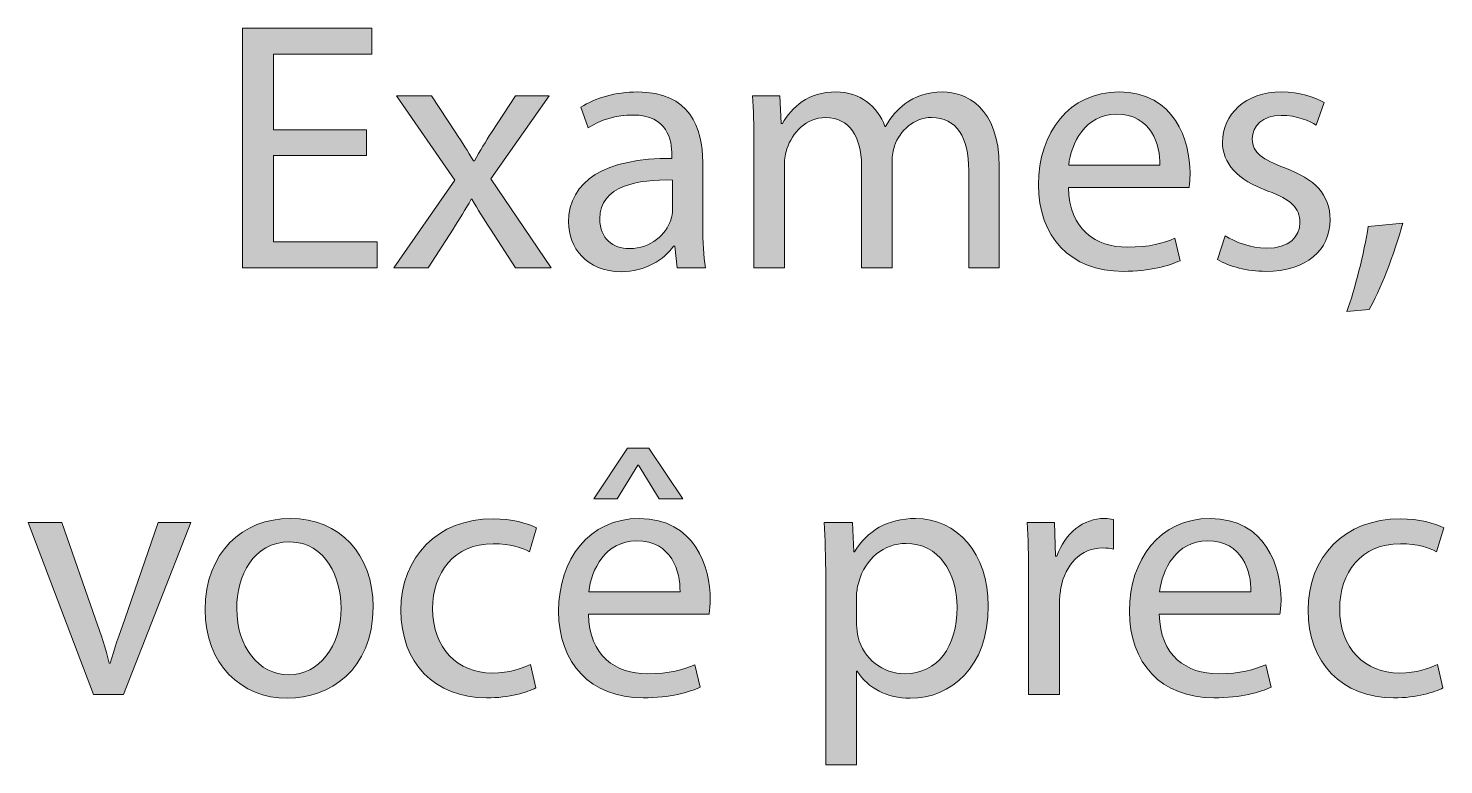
# Model space of a CAD drawing. Header units: inches. Extents: x -507 to 1392, y -754 to 68.
# Drawn here: x 1010.74 to 1050.59, y -217.93 to -197.21 of the extents above; entities that cross this region are included whole.
import ezdxf

# ---------------------------------------------------------------- set-up
doc = ezdxf.new("R2010")
doc.units = ezdxf.units.IN
doc.header["$MEASUREMENT"] = 0
doc.layers.add('back', color=7, linetype='Continuous')

# ---------------------------------------------------------------- blocks, each defined once
blk = doc.blocks.new('block 162')
at = {"layer": 'back', "true_color": 0x231f20}
h = blk.add_hatch(color=250, dxfattribs=at)
h.dxf.hatch_style = 2
h.paths.add_polyline_path([(1020.258, -200.789), (1017.639, -200.789), (1017.639, -203.217), (1020.558, -203.217), (1020.558, -203.947), (1016.77, -203.947), (1016.77, -197.21), (1020.407, -197.21), (1020.407, -197.94), (1017.639, -197.94), (1017.639, -200.069), (1020.258, -200.069)])
h = blk.add_hatch(color=250, dxfattribs=at)
h.dxf.hatch_style = 2
edge = h.paths.add_edge_path()
edge.add_spline(control_points=[(1022.09, -199.109), (1022.09, -199.109), (1022.779, -200.149), (1022.779, -200.149), (1022.959, -200.419), (1023.109, -200.668), (1023.269, -200.938), (1023.269, -200.938), (1023.299, -200.938), (1023.299, -200.938), (1023.459, -200.648), (1023.619, -200.399), (1023.778, -200.139), (1023.778, -200.139), (1024.458, -199.109), (1024.458, -199.109), (1024.458, -199.109), (1025.408, -199.109), (1025.408, -199.109), (1025.408, -199.109), (1023.759, -201.448), (1023.759, -201.448), (1023.759, -201.448), (1025.458, -203.947), (1025.458, -203.947), (1025.458, -203.947), (1024.458, -203.947), (1024.458, -203.947), (1024.458, -203.947), (1023.749, -202.857), (1023.749, -202.857), (1023.559, -202.578), (1023.398, -202.308), (1023.229, -202.018), (1023.229, -202.018), (1023.209, -202.018), (1023.209, -202.018), (1023.049, -202.308), (1022.879, -202.567), (1022.699, -202.857), (1022.699, -202.857), (1022, -203.947), (1022, -203.947), (1022, -203.947), (1021.03, -203.947), (1021.03, -203.947), (1021.03, -203.947), (1022.749, -201.478), (1022.749, -201.478), (1022.749, -201.478), (1021.11, -199.109), (1021.11, -199.109), (1021.11, -199.109), (1022.09, -199.109), (1022.09, -199.109)], knot_values=[0, 0, 0, 0, 1, 1, 1, 2, 2, 2, 3, 3, 3, 4, 4, 4, 5, 5, 5, 6, 6, 6, 7, 7, 7, 8, 8, 8, 9, 9, 9, 10, 10, 10, 11, 11, 11, 12, 12, 12, 13, 13, 13, 14, 14, 14, 15, 15, 15, 16, 16, 16, 17, 17, 17, 18, 18, 18, 18], degree=3, periodic=1)
h = blk.add_hatch(color=250, dxfattribs=at)
h.dxf.hatch_style = 2
edge = h.paths.add_edge_path()
edge.add_spline(control_points=[(1029.008, -203.947), (1029.008, -203.947), (1028.938, -203.337), (1028.938, -203.337), (1028.938, -203.337), (1028.908, -203.337), (1028.908, -203.337), (1028.638, -203.717), (1028.118, -204.057), (1027.429, -204.057), (1026.449, -204.057), (1025.949, -203.367), (1025.949, -202.667), (1025.949, -201.498), (1026.989, -200.858), (1028.857, -200.869), (1028.857, -200.869), (1028.857, -200.769), (1028.857, -200.769), (1028.857, -200.369), (1028.748, -199.649), (1027.759, -199.649), (1027.309, -199.649), (1026.839, -199.789), (1026.499, -200.009), (1026.499, -200.009), (1026.299, -199.429), (1026.299, -199.429), (1026.699, -199.169), (1027.278, -199), (1027.889, -199), (1029.367, -199), (1029.728, -200.009), (1029.728, -200.979), (1029.728, -200.979), (1029.728, -202.788), (1029.728, -202.788), (1029.728, -203.207), (1029.747, -203.617), (1029.808, -203.947), (1029.808, -203.947), (1029.008, -203.947), (1029.008, -203.947)], knot_values=[0, 0, 0, 0, 1, 1, 1, 2, 2, 2, 3, 3, 3, 4, 4, 4, 5, 5, 5, 6, 6, 6, 7, 7, 7, 8, 8, 8, 9, 9, 9, 10, 10, 10, 11, 11, 11, 12, 12, 12, 13, 13, 13, 14, 14, 14, 14], degree=3, periodic=1)
edge = h.paths.add_edge_path()
edge.add_spline(control_points=[(1028.878, -201.478), (1027.918, -201.458), (1026.829, -201.628), (1026.829, -202.567), (1026.829, -203.137), (1027.209, -203.407), (1027.658, -203.407), (1028.288, -203.407), (1028.688, -203.007), (1028.828, -202.598), (1028.857, -202.507), (1028.878, -202.408), (1028.878, -202.318), (1028.878, -202.318), (1028.878, -201.478), (1028.878, -201.478)], knot_values=[0, 0, 0, 0, 1, 1, 1, 2, 2, 2, 3, 3, 3, 4, 4, 4, 5, 5, 5, 5], degree=3, periodic=1)
h = blk.add_hatch(color=250, dxfattribs=at)
h.dxf.hatch_style = 2
edge = h.paths.add_edge_path()
edge.add_spline(control_points=[(1031.169, -200.419), (1031.169, -199.919), (1031.159, -199.509), (1031.129, -199.109), (1031.129, -199.109), (1031.898, -199.109), (1031.898, -199.109), (1031.898, -199.109), (1031.938, -199.889), (1031.938, -199.889), (1031.938, -199.889), (1031.969, -199.889), (1031.969, -199.889), (1032.238, -199.429), (1032.688, -199), (1033.487, -199), (1034.147, -199), (1034.647, -199.399), (1034.857, -199.969), (1034.857, -199.969), (1034.877, -199.969), (1034.877, -199.969), (1035.027, -199.699), (1035.217, -199.489), (1035.417, -199.339), (1035.707, -199.12), (1036.026, -199), (1036.486, -199), (1037.126, -199), (1038.075, -199.419), (1038.075, -201.098), (1038.075, -201.098), (1038.075, -203.947), (1038.075, -203.947), (1038.075, -203.947), (1037.216, -203.947), (1037.216, -203.947), (1037.216, -203.947), (1037.216, -201.208), (1037.216, -201.208), (1037.216, -200.279), (1036.876, -199.719), (1036.166, -199.719), (1035.667, -199.719), (1035.276, -200.089), (1035.127, -200.519), (1035.087, -200.639), (1035.057, -200.798), (1035.057, -200.958), (1035.057, -200.958), (1035.057, -203.947), (1035.057, -203.947), (1035.057, -203.947), (1034.197, -203.947), (1034.197, -203.947), (1034.197, -203.947), (1034.197, -201.048), (1034.197, -201.048), (1034.197, -200.279), (1033.857, -199.719), (1033.188, -199.719), (1032.639, -199.719), (1032.238, -200.159), (1032.099, -200.599), (1032.049, -200.729), (1032.028, -200.878), (1032.028, -201.028), (1032.028, -201.028), (1032.028, -203.947), (1032.028, -203.947), (1032.028, -203.947), (1031.169, -203.947), (1031.169, -203.947), (1031.169, -203.947), (1031.169, -200.419), (1031.169, -200.419)], knot_values=[0, 0, 0, 0, 1, 1, 1, 2, 2, 2, 3, 3, 3, 4, 4, 4, 5, 5, 5, 6, 6, 6, 7, 7, 7, 8, 8, 8, 9, 9, 9, 10, 10, 10, 11, 11, 11, 12, 12, 12, 13, 13, 13, 14, 14, 14, 15, 15, 15, 16, 16, 16, 17, 17, 17, 18, 18, 18, 19, 19, 19, 20, 20, 20, 21, 21, 21, 22, 22, 22, 23, 23, 23, 24, 24, 24, 25, 25, 25, 25], degree=3, periodic=1)
h = blk.add_hatch(color=250, dxfattribs=at)
h.dxf.hatch_style = 2
edge = h.paths.add_edge_path()
edge.add_spline(control_points=[(1040.02, -201.688), (1040.039, -202.877), (1040.799, -203.367), (1041.678, -203.367), (1042.308, -203.367), (1042.688, -203.257), (1043.018, -203.117), (1043.018, -203.117), (1043.167, -203.747), (1043.167, -203.747), (1042.857, -203.887), (1042.328, -204.047), (1041.559, -204.047), (1040.069, -204.047), (1039.18, -203.067), (1039.18, -201.608), (1039.18, -200.149), (1040.039, -199), (1041.448, -199), (1043.027, -199), (1043.447, -200.389), (1043.447, -201.278), (1043.447, -201.458), (1043.428, -201.598), (1043.417, -201.688), (1043.417, -201.688), (1040.02, -201.688), (1040.02, -201.688)], knot_values=[0, 0, 0, 0, 1, 1, 1, 2, 2, 2, 3, 3, 3, 4, 4, 4, 5, 5, 5, 6, 6, 6, 7, 7, 7, 8, 8, 8, 9, 9, 9, 9], degree=3, periodic=1)
edge = h.paths.add_edge_path()
edge.add_spline(control_points=[(1042.598, -201.059), (1042.607, -200.499), (1042.368, -199.629), (1041.378, -199.629), (1040.489, -199.629), (1040.099, -200.449), (1040.029, -201.059), (1040.029, -201.059), (1042.598, -201.059), (1042.598, -201.059)], knot_values=[0, 0, 0, 0, 1, 1, 1, 2, 2, 2, 3, 3, 3, 3], degree=3, periodic=1)
h = blk.add_hatch(color=250, dxfattribs=at)
h.dxf.hatch_style = 2
edge = h.paths.add_edge_path()
edge.add_spline(control_points=[(1044.439, -203.047), (1044.699, -203.217), (1045.159, -203.397), (1045.599, -203.397), (1046.238, -203.397), (1046.539, -203.077), (1046.539, -202.677), (1046.539, -202.258), (1046.289, -202.028), (1045.639, -201.788), (1044.77, -201.478), (1044.359, -200.999), (1044.359, -200.419), (1044.359, -199.639), (1044.989, -199), (1046.029, -199), (1046.519, -199), (1046.948, -199.14), (1047.218, -199.299), (1047.218, -199.299), (1046.998, -199.939), (1046.998, -199.939), (1046.809, -199.819), (1046.459, -199.659), (1046.009, -199.659), (1045.489, -199.659), (1045.199, -199.959), (1045.199, -200.319), (1045.199, -200.719), (1045.489, -200.898), (1046.119, -201.138), (1046.958, -201.458), (1047.388, -201.878), (1047.388, -202.598), (1047.388, -203.447), (1046.729, -204.047), (1045.579, -204.047), (1045.05, -204.047), (1044.56, -203.917), (1044.22, -203.717), (1044.22, -203.717), (1044.439, -203.047), (1044.439, -203.047)], knot_values=[0, 0, 0, 0, 1, 1, 1, 2, 2, 2, 3, 3, 3, 4, 4, 4, 5, 5, 5, 6, 6, 6, 7, 7, 7, 8, 8, 8, 9, 9, 9, 10, 10, 10, 11, 11, 11, 12, 12, 12, 13, 13, 13, 14, 14, 14, 14], degree=3, periodic=1)
h = blk.add_hatch(color=250, dxfattribs=at)
h.dxf.hatch_style = 2
edge = h.paths.add_edge_path()
edge.add_spline(control_points=[(1047.86, -205.176), (1048.08, -204.586), (1048.35, -203.517), (1048.46, -202.788), (1048.46, -202.788), (1049.439, -202.688), (1049.439, -202.688), (1049.209, -203.537), (1048.77, -204.646), (1048.49, -205.116), (1048.49, -205.116), (1047.86, -205.176), (1047.86, -205.176)], knot_values=[0, 0, 0, 0, 1, 1, 1, 2, 2, 2, 3, 3, 3, 4, 4, 4, 4], degree=3, periodic=1)
h = blk.add_hatch(color=250, dxfattribs=at)
h.dxf.hatch_style = 2
edge = h.paths.add_edge_path()
edge.add_spline(control_points=[(1026.51, -213.688), (1026.529, -214.877), (1027.289, -215.367), (1028.168, -215.367), (1028.798, -215.367), (1029.178, -215.257), (1029.508, -215.117), (1029.508, -215.117), (1029.657, -215.747), (1029.657, -215.747), (1029.348, -215.887), (1028.818, -216.047), (1028.049, -216.047), (1026.56, -216.047), (1025.67, -215.067), (1025.67, -213.608), (1025.67, -212.149), (1026.529, -211), (1027.938, -211), (1029.518, -211), (1029.938, -212.389), (1029.938, -213.278), (1029.938, -213.458), (1029.918, -213.598), (1029.907, -213.688), (1029.907, -213.688), (1026.51, -213.688), (1026.51, -213.688)], knot_values=[0, 0, 0, 0, 1, 1, 1, 2, 2, 2, 3, 3, 3, 4, 4, 4, 5, 5, 5, 6, 6, 6, 7, 7, 7, 8, 8, 8, 9, 9, 9, 9], degree=3, periodic=1)
edge = h.paths.add_edge_path()
edge.add_spline(control_points=[(1029.088, -213.059), (1029.098, -212.499), (1028.858, -211.629), (1027.868, -211.629), (1026.979, -211.629), (1026.589, -212.449), (1026.52, -213.059), (1026.52, -213.059), (1029.088, -213.059), (1029.088, -213.059)], knot_values=[0, 0, 0, 0, 1, 1, 1, 2, 2, 2, 3, 3, 3, 3], degree=3, periodic=1)
h.paths.add_polyline_path([(1028.208, -209.021), (1029.168, -210.45), (1028.498, -210.45), (1027.919, -209.5), (1027.898, -209.5), (1027.319, -210.45), (1026.659, -210.45), (1027.608, -209.021)])
h = blk.add_hatch(color=250, dxfattribs=at)
h.dxf.hatch_style = 2
edge = h.paths.add_edge_path()
edge.add_spline(control_points=[(1011.68, -211.109), (1011.68, -211.109), (1012.629, -213.828), (1012.629, -213.828), (1012.789, -214.268), (1012.919, -214.667), (1013.019, -215.067), (1013.019, -215.067), (1013.049, -215.067), (1013.049, -215.067), (1013.159, -214.667), (1013.299, -214.268), (1013.459, -213.828), (1013.459, -213.828), (1014.398, -211.109), (1014.398, -211.109), (1014.398, -211.109), (1015.317, -211.109), (1015.317, -211.109), (1015.317, -211.109), (1013.419, -215.947), (1013.419, -215.947), (1013.419, -215.947), (1012.579, -215.947), (1012.579, -215.947), (1012.579, -215.947), (1010.74, -211.109), (1010.74, -211.109), (1010.74, -211.109), (1011.68, -211.109), (1011.68, -211.109)], knot_values=[0, 0, 0, 0, 1, 1, 1, 2, 2, 2, 3, 3, 3, 4, 4, 4, 5, 5, 5, 6, 6, 6, 7, 7, 7, 8, 8, 8, 9, 9, 9, 10, 10, 10, 10], degree=3, periodic=1)
h = blk.add_hatch(color=250, dxfattribs=at)
h.dxf.hatch_style = 2
edge = h.paths.add_edge_path()
edge.add_spline(control_points=[(1020.447, -213.488), (1020.447, -215.277), (1019.208, -216.057), (1018.038, -216.057), (1016.729, -216.057), (1015.72, -215.097), (1015.72, -213.568), (1015.72, -211.949), (1016.779, -211), (1018.118, -211), (1019.508, -211), (1020.447, -212.009), (1020.447, -213.488)], knot_values=[0, 0, 0, 0, 1, 1, 1, 2, 2, 2, 3, 3, 3, 4, 4, 4, 4], degree=3, periodic=1)
edge = h.paths.add_edge_path()
edge.add_spline(control_points=[(1016.609, -213.538), (1016.609, -214.598), (1017.219, -215.397), (1018.078, -215.397), (1018.918, -215.397), (1019.548, -214.607), (1019.548, -213.518), (1019.548, -212.699), (1019.138, -211.659), (1018.099, -211.659), (1017.059, -211.659), (1016.609, -212.619), (1016.609, -213.538)], knot_values=[0, 0, 0, 0, 1, 1, 1, 2, 2, 2, 3, 3, 3, 4, 4, 4, 4], degree=3, periodic=1)
h = blk.add_hatch(color=250, dxfattribs=at)
h.dxf.hatch_style = 2
edge = h.paths.add_edge_path()
edge.add_spline(control_points=[(1025.028, -215.767), (1024.799, -215.887), (1024.289, -216.047), (1023.639, -216.047), (1022.18, -216.047), (1021.23, -215.057), (1021.23, -213.578), (1021.23, -212.089), (1022.25, -211.009), (1023.829, -211.009), (1024.349, -211.009), (1024.809, -211.14), (1025.048, -211.259), (1025.048, -211.259), (1024.849, -211.939), (1024.849, -211.939), (1024.639, -211.819), (1024.309, -211.709), (1023.829, -211.709), (1022.72, -211.709), (1022.12, -212.529), (1022.12, -213.538), (1022.12, -214.658), (1022.84, -215.347), (1023.799, -215.347), (1024.299, -215.347), (1024.629, -215.217), (1024.878, -215.107), (1024.878, -215.107), (1025.028, -215.767), (1025.028, -215.767)], knot_values=[0, 0, 0, 0, 1, 1, 1, 2, 2, 2, 3, 3, 3, 4, 4, 4, 5, 5, 5, 6, 6, 6, 7, 7, 7, 8, 8, 8, 9, 9, 9, 10, 10, 10, 10], degree=3, periodic=1)
h = blk.add_hatch(color=250, dxfattribs=at)
h.dxf.hatch_style = 2
edge = h.paths.add_edge_path()
edge.add_spline(control_points=[(1033.189, -212.688), (1033.189, -212.069), (1033.17, -211.569), (1033.149, -211.109), (1033.149, -211.109), (1033.939, -211.109), (1033.939, -211.109), (1033.939, -211.109), (1033.979, -211.939), (1033.979, -211.939), (1033.979, -211.939), (1033.999, -211.939), (1033.999, -211.939), (1034.359, -211.349), (1034.929, -211), (1035.718, -211), (1036.888, -211), (1037.767, -211.989), (1037.767, -213.458), (1037.767, -215.197), (1036.708, -216.057), (1035.568, -216.057), (1034.929, -216.057), (1034.369, -215.777), (1034.079, -215.297), (1034.079, -215.297), (1034.059, -215.297), (1034.059, -215.297), (1034.059, -215.297), (1034.059, -217.926), (1034.059, -217.926), (1034.059, -217.926), (1033.189, -217.926), (1033.189, -217.926), (1033.189, -217.926), (1033.189, -212.688), (1033.189, -212.688)], knot_values=[0, 0, 0, 0, 1, 1, 1, 2, 2, 2, 3, 3, 3, 4, 4, 4, 5, 5, 5, 6, 6, 6, 7, 7, 7, 8, 8, 8, 9, 9, 9, 10, 10, 10, 11, 11, 11, 12, 12, 12, 12], degree=3, periodic=1)
edge = h.paths.add_edge_path()
edge.add_spline(control_points=[(1034.059, -213.978), (1034.059, -214.108), (1034.079, -214.228), (1034.099, -214.338), (1034.259, -214.947), (1034.789, -215.367), (1035.418, -215.367), (1036.348, -215.367), (1036.888, -214.607), (1036.888, -213.498), (1036.888, -212.529), (1036.378, -211.699), (1035.448, -211.699), (1034.849, -211.699), (1034.289, -212.129), (1034.119, -212.789), (1034.089, -212.898), (1034.059, -213.028), (1034.059, -213.148), (1034.059, -213.148), (1034.059, -213.978), (1034.059, -213.978)], knot_values=[0, 0, 0, 0, 1, 1, 1, 2, 2, 2, 3, 3, 3, 4, 4, 4, 5, 5, 5, 6, 6, 6, 7, 7, 7, 7], degree=3, periodic=1)
h = blk.add_hatch(color=250, dxfattribs=at)
h.dxf.hatch_style = 2
edge = h.paths.add_edge_path()
edge.add_spline(control_points=[(1038.899, -212.619), (1038.899, -212.049), (1038.89, -211.559), (1038.859, -211.109), (1038.859, -211.109), (1039.629, -211.109), (1039.629, -211.109), (1039.629, -211.109), (1039.659, -212.059), (1039.659, -212.059), (1039.659, -212.059), (1039.699, -212.059), (1039.699, -212.059), (1039.919, -211.409), (1040.448, -211), (1041.038, -211), (1041.139, -211), (1041.208, -211.009), (1041.288, -211.029), (1041.288, -211.029), (1041.288, -211.859), (1041.288, -211.859), (1041.198, -211.839), (1041.108, -211.829), (1040.988, -211.829), (1040.369, -211.829), (1039.929, -212.299), (1039.809, -212.958), (1039.789, -213.078), (1039.77, -213.218), (1039.77, -213.368), (1039.77, -213.368), (1039.77, -215.947), (1039.77, -215.947), (1039.77, -215.947), (1038.899, -215.947), (1038.899, -215.947), (1038.899, -215.947), (1038.899, -212.619), (1038.899, -212.619)], knot_values=[0, 0, 0, 0, 1, 1, 1, 2, 2, 2, 3, 3, 3, 4, 4, 4, 5, 5, 5, 6, 6, 6, 7, 7, 7, 8, 8, 8, 9, 9, 9, 10, 10, 10, 11, 11, 11, 12, 12, 12, 13, 13, 13, 13], degree=3, periodic=1)
h = blk.add_hatch(color=250, dxfattribs=at)
h.dxf.hatch_style = 2
edge = h.paths.add_edge_path()
edge.add_spline(control_points=[(1042.58, -213.688), (1042.6, -214.877), (1043.359, -215.367), (1044.238, -215.367), (1044.868, -215.367), (1045.248, -215.257), (1045.578, -215.117), (1045.578, -215.117), (1045.728, -215.747), (1045.728, -215.747), (1045.418, -215.887), (1044.889, -216.047), (1044.119, -216.047), (1042.63, -216.047), (1041.74, -215.067), (1041.74, -213.608), (1041.74, -212.149), (1042.6, -211), (1044.009, -211), (1045.588, -211), (1046.008, -212.389), (1046.008, -213.278), (1046.008, -213.458), (1045.988, -213.598), (1045.978, -213.688), (1045.978, -213.688), (1042.58, -213.688), (1042.58, -213.688)], knot_values=[0, 0, 0, 0, 1, 1, 1, 2, 2, 2, 3, 3, 3, 4, 4, 4, 5, 5, 5, 6, 6, 6, 7, 7, 7, 8, 8, 8, 9, 9, 9, 9], degree=3, periodic=1)
edge = h.paths.add_edge_path()
edge.add_spline(control_points=[(1045.158, -213.059), (1045.168, -212.499), (1044.929, -211.629), (1043.938, -211.629), (1043.05, -211.629), (1042.659, -212.449), (1042.59, -213.059), (1042.59, -213.059), (1045.158, -213.059), (1045.158, -213.059)], knot_values=[0, 0, 0, 0, 1, 1, 1, 2, 2, 2, 3, 3, 3, 3], degree=3, periodic=1)
h = blk.add_hatch(color=250, dxfattribs=at)
h.dxf.hatch_style = 2
edge = h.paths.add_edge_path()
edge.add_spline(control_points=[(1050.567, -215.767), (1050.338, -215.887), (1049.828, -216.047), (1049.178, -216.047), (1047.719, -216.047), (1046.77, -215.057), (1046.77, -213.578), (1046.77, -212.089), (1047.789, -211.009), (1049.368, -211.009), (1049.888, -211.009), (1050.348, -211.14), (1050.587, -211.259), (1050.587, -211.259), (1050.388, -211.939), (1050.388, -211.939), (1050.178, -211.819), (1049.848, -211.709), (1049.368, -211.709), (1048.259, -211.709), (1047.659, -212.529), (1047.659, -213.538), (1047.659, -214.658), (1048.379, -215.347), (1049.338, -215.347), (1049.838, -215.347), (1050.168, -215.217), (1050.417, -215.107), (1050.417, -215.107), (1050.567, -215.767), (1050.567, -215.767)], knot_values=[0, 0, 0, 0, 1, 1, 1, 2, 2, 2, 3, 3, 3, 4, 4, 4, 5, 5, 5, 6, 6, 6, 7, 7, 7, 8, 8, 8, 9, 9, 9, 10, 10, 10, 10], degree=3, periodic=1)
at = {"layer": 'back', "lineweight": 0}
for points in [[(1020.258, -200.789), (1017.639, -200.789), (1017.639, -203.217), (1020.558, -203.217), (1020.558, -203.947), (1016.77, -203.947), (1016.77, -197.21), (1020.407, -197.21), (1020.407, -197.94), (1017.639, -197.94), (1017.639, -200.069), (1020.258, -200.069), (1020.258, -200.789)], [(1028.208, -209.021), (1029.168, -210.45), (1028.498, -210.45), (1027.919, -209.5), (1027.898, -209.5), (1027.319, -210.45), (1026.659, -210.45), (1027.608, -209.021), (1028.208, -209.021)]]:
    blk.add_lwpolyline(points, dxfattribs=at)
for points, knots in [([(1022.09, -199.109), (1022.09, -199.109), (1022.779, -200.149), (1022.779, -200.149), (1022.959, -200.419), (1023.109, -200.668), (1023.269, -200.938), (1023.269, -200.938), (1023.299, -200.938), (1023.299, -200.938), (1023.459, -200.648), (1023.619, -200.399), (1023.778, -200.139), (1023.778, -200.139), (1024.458, -199.109), (1024.458, -199.109), (1024.458, -199.109), (1025.408, -199.109), (1025.408, -199.109), (1025.408, -199.109), (1023.759, -201.448), (1023.759, -201.448), (1023.759, -201.448), (1025.458, -203.947), (1025.458, -203.947), (1025.458, -203.947), (1024.458, -203.947), (1024.458, -203.947), (1024.458, -203.947), (1023.749, -202.857), (1023.749, -202.857), (1023.559, -202.578), (1023.398, -202.308), (1023.229, -202.018), (1023.229, -202.018), (1023.209, -202.018), (1023.209, -202.018), (1023.049, -202.308), (1022.879, -202.567), (1022.699, -202.857), (1022.699, -202.857), (1022, -203.947), (1022, -203.947), (1022, -203.947), (1021.03, -203.947), (1021.03, -203.947), (1021.03, -203.947), (1022.749, -201.478), (1022.749, -201.478), (1022.749, -201.478), (1021.11, -199.109), (1021.11, -199.109), (1021.11, -199.109), (1022.09, -199.109), (1022.09, -199.109)], [0, 0, 0, 0, 1, 1, 1, 2, 2, 2, 3, 3, 3, 4, 4, 4, 5, 5, 5, 6, 6, 6, 7, 7, 7, 8, 8, 8, 9, 9, 9, 10, 10, 10, 11, 11, 11, 12, 12, 12, 13, 13, 13, 14, 14, 14, 15, 15, 15, 16, 16, 16, 17, 17, 17, 18, 18, 18, 18]), ([(1029.008, -203.947), (1029.008, -203.947), (1028.938, -203.337), (1028.938, -203.337), (1028.938, -203.337), (1028.908, -203.337), (1028.908, -203.337), (1028.638, -203.717), (1028.118, -204.057), (1027.429, -204.057), (1026.449, -204.057), (1025.949, -203.367), (1025.949, -202.667), (1025.949, -201.498), (1026.989, -200.858), (1028.857, -200.869), (1028.857, -200.869), (1028.857, -200.769), (1028.857, -200.769), (1028.857, -200.369), (1028.748, -199.649), (1027.759, -199.649), (1027.309, -199.649), (1026.839, -199.789), (1026.499, -200.009), (1026.499, -200.009), (1026.299, -199.429), (1026.299, -199.429), (1026.699, -199.169), (1027.278, -199), (1027.889, -199), (1029.367, -199), (1029.728, -200.009), (1029.728, -200.979), (1029.728, -200.979), (1029.728, -202.788), (1029.728, -202.788), (1029.728, -203.207), (1029.747, -203.617), (1029.808, -203.947), (1029.808, -203.947), (1029.008, -203.947), (1029.008, -203.947)], [0, 0, 0, 0, 1, 1, 1, 2, 2, 2, 3, 3, 3, 4, 4, 4, 5, 5, 5, 6, 6, 6, 7, 7, 7, 8, 8, 8, 9, 9, 9, 10, 10, 10, 11, 11, 11, 12, 12, 12, 13, 13, 13, 14, 14, 14, 14]), ([(1031.169, -200.419), (1031.169, -199.919), (1031.159, -199.509), (1031.129, -199.109), (1031.129, -199.109), (1031.898, -199.109), (1031.898, -199.109), (1031.898, -199.109), (1031.938, -199.889), (1031.938, -199.889), (1031.938, -199.889), (1031.969, -199.889), (1031.969, -199.889), (1032.238, -199.429), (1032.688, -199), (1033.487, -199), (1034.147, -199), (1034.647, -199.399), (1034.857, -199.969), (1034.857, -199.969), (1034.877, -199.969), (1034.877, -199.969), (1035.027, -199.699), (1035.217, -199.489), (1035.417, -199.339), (1035.707, -199.12), (1036.026, -199), (1036.486, -199), (1037.126, -199), (1038.075, -199.419), (1038.075, -201.098), (1038.075, -201.098), (1038.075, -203.947), (1038.075, -203.947), (1038.075, -203.947), (1037.216, -203.947), (1037.216, -203.947), (1037.216, -203.947), (1037.216, -201.208), (1037.216, -201.208), (1037.216, -200.279), (1036.876, -199.719), (1036.166, -199.719), (1035.667, -199.719), (1035.276, -200.089), (1035.127, -200.519), (1035.087, -200.639), (1035.057, -200.798), (1035.057, -200.958), (1035.057, -200.958), (1035.057, -203.947), (1035.057, -203.947), (1035.057, -203.947), (1034.197, -203.947), (1034.197, -203.947), (1034.197, -203.947), (1034.197, -201.048), (1034.197, -201.048), (1034.197, -200.279), (1033.857, -199.719), (1033.188, -199.719), (1032.639, -199.719), (1032.238, -200.159), (1032.099, -200.599), (1032.049, -200.729), (1032.028, -200.878), (1032.028, -201.028), (1032.028, -201.028), (1032.028, -203.947), (1032.028, -203.947), (1032.028, -203.947), (1031.169, -203.947), (1031.169, -203.947), (1031.169, -203.947), (1031.169, -200.419), (1031.169, -200.419)], [0, 0, 0, 0, 1, 1, 1, 2, 2, 2, 3, 3, 3, 4, 4, 4, 5, 5, 5, 6, 6, 6, 7, 7, 7, 8, 8, 8, 9, 9, 9, 10, 10, 10, 11, 11, 11, 12, 12, 12, 13, 13, 13, 14, 14, 14, 15, 15, 15, 16, 16, 16, 17, 17, 17, 18, 18, 18, 19, 19, 19, 20, 20, 20, 21, 21, 21, 22, 22, 22, 23, 23, 23, 24, 24, 24, 25, 25, 25, 25]), ([(1040.02, -201.688), (1040.039, -202.877), (1040.799, -203.367), (1041.678, -203.367), (1042.308, -203.367), (1042.688, -203.257), (1043.018, -203.117), (1043.018, -203.117), (1043.167, -203.747), (1043.167, -203.747), (1042.857, -203.887), (1042.328, -204.047), (1041.559, -204.047), (1040.069, -204.047), (1039.18, -203.067), (1039.18, -201.608), (1039.18, -200.149), (1040.039, -199), (1041.448, -199), (1043.027, -199), (1043.447, -200.389), (1043.447, -201.278), (1043.447, -201.458), (1043.428, -201.598), (1043.417, -201.688), (1043.417, -201.688), (1040.02, -201.688), (1040.02, -201.688)], [0, 0, 0, 0, 1, 1, 1, 2, 2, 2, 3, 3, 3, 4, 4, 4, 5, 5, 5, 6, 6, 6, 7, 7, 7, 8, 8, 8, 9, 9, 9, 9]), ([(1044.439, -203.047), (1044.699, -203.217), (1045.159, -203.397), (1045.599, -203.397), (1046.238, -203.397), (1046.539, -203.077), (1046.539, -202.677), (1046.539, -202.258), (1046.289, -202.028), (1045.639, -201.788), (1044.77, -201.478), (1044.359, -200.999), (1044.359, -200.419), (1044.359, -199.639), (1044.989, -199), (1046.029, -199), (1046.519, -199), (1046.948, -199.14), (1047.218, -199.299), (1047.218, -199.299), (1046.998, -199.939), (1046.998, -199.939), (1046.809, -199.819), (1046.459, -199.659), (1046.009, -199.659), (1045.489, -199.659), (1045.199, -199.959), (1045.199, -200.319), (1045.199, -200.719), (1045.489, -200.898), (1046.119, -201.138), (1046.958, -201.458), (1047.388, -201.878), (1047.388, -202.598), (1047.388, -203.447), (1046.729, -204.047), (1045.579, -204.047), (1045.05, -204.047), (1044.56, -203.917), (1044.22, -203.717), (1044.22, -203.717), (1044.439, -203.047), (1044.439, -203.047)], [0, 0, 0, 0, 1, 1, 1, 2, 2, 2, 3, 3, 3, 4, 4, 4, 5, 5, 5, 6, 6, 6, 7, 7, 7, 8, 8, 8, 9, 9, 9, 10, 10, 10, 11, 11, 11, 12, 12, 12, 13, 13, 13, 14, 14, 14, 14]), ([(1042.598, -201.059), (1042.607, -200.499), (1042.368, -199.629), (1041.378, -199.629), (1040.489, -199.629), (1040.099, -200.449), (1040.029, -201.059), (1040.029, -201.059), (1042.598, -201.059), (1042.598, -201.059)], [0, 0, 0, 0, 1, 1, 1, 2, 2, 2, 3, 3, 3, 3]), ([(1028.878, -201.478), (1027.918, -201.458), (1026.829, -201.628), (1026.829, -202.567), (1026.829, -203.137), (1027.209, -203.407), (1027.658, -203.407), (1028.288, -203.407), (1028.688, -203.007), (1028.828, -202.598), (1028.857, -202.507), (1028.878, -202.408), (1028.878, -202.318), (1028.878, -202.318), (1028.878, -201.478), (1028.878, -201.478)], [0, 0, 0, 0, 1, 1, 1, 2, 2, 2, 3, 3, 3, 4, 4, 4, 5, 5, 5, 5]), ([(1047.86, -205.176), (1048.08, -204.586), (1048.35, -203.517), (1048.46, -202.788), (1048.46, -202.788), (1049.439, -202.688), (1049.439, -202.688), (1049.209, -203.537), (1048.77, -204.646), (1048.49, -205.116), (1048.49, -205.116), (1047.86, -205.176), (1047.86, -205.176)], [0, 0, 0, 0, 1, 1, 1, 2, 2, 2, 3, 3, 3, 4, 4, 4, 4]), ([(1011.68, -211.109), (1011.68, -211.109), (1012.629, -213.828), (1012.629, -213.828), (1012.789, -214.268), (1012.919, -214.667), (1013.019, -215.067), (1013.019, -215.067), (1013.049, -215.067), (1013.049, -215.067), (1013.159, -214.667), (1013.299, -214.268), (1013.459, -213.828), (1013.459, -213.828), (1014.398, -211.109), (1014.398, -211.109), (1014.398, -211.109), (1015.317, -211.109), (1015.317, -211.109), (1015.317, -211.109), (1013.419, -215.947), (1013.419, -215.947), (1013.419, -215.947), (1012.579, -215.947), (1012.579, -215.947), (1012.579, -215.947), (1010.74, -211.109), (1010.74, -211.109), (1010.74, -211.109), (1011.68, -211.109), (1011.68, -211.109)], [0, 0, 0, 0, 1, 1, 1, 2, 2, 2, 3, 3, 3, 4, 4, 4, 5, 5, 5, 6, 6, 6, 7, 7, 7, 8, 8, 8, 9, 9, 9, 10, 10, 10, 10]), ([(1020.447, -213.488), (1020.447, -215.277), (1019.208, -216.057), (1018.038, -216.057), (1016.729, -216.057), (1015.72, -215.097), (1015.72, -213.568), (1015.72, -211.949), (1016.779, -211), (1018.118, -211), (1019.508, -211), (1020.447, -212.009), (1020.447, -213.488)], [0, 0, 0, 0, 1, 1, 1, 2, 2, 2, 3, 3, 3, 4, 4, 4, 4]), ([(1025.028, -215.767), (1024.799, -215.887), (1024.289, -216.047), (1023.639, -216.047), (1022.18, -216.047), (1021.23, -215.057), (1021.23, -213.578), (1021.23, -212.089), (1022.25, -211.009), (1023.829, -211.009), (1024.349, -211.009), (1024.809, -211.14), (1025.048, -211.259), (1025.048, -211.259), (1024.849, -211.939), (1024.849, -211.939), (1024.639, -211.819), (1024.309, -211.709), (1023.829, -211.709), (1022.72, -211.709), (1022.12, -212.529), (1022.12, -213.538), (1022.12, -214.658), (1022.84, -215.347), (1023.799, -215.347), (1024.299, -215.347), (1024.629, -215.217), (1024.878, -215.107), (1024.878, -215.107), (1025.028, -215.767), (1025.028, -215.767)], [0, 0, 0, 0, 1, 1, 1, 2, 2, 2, 3, 3, 3, 4, 4, 4, 5, 5, 5, 6, 6, 6, 7, 7, 7, 8, 8, 8, 9, 9, 9, 10, 10, 10, 10]), ([(1026.51, -213.688), (1026.529, -214.877), (1027.289, -215.367), (1028.168, -215.367), (1028.798, -215.367), (1029.178, -215.257), (1029.508, -215.117), (1029.508, -215.117), (1029.657, -215.747), (1029.657, -215.747), (1029.348, -215.887), (1028.818, -216.047), (1028.049, -216.047), (1026.56, -216.047), (1025.67, -215.067), (1025.67, -213.608), (1025.67, -212.149), (1026.529, -211), (1027.938, -211), (1029.518, -211), (1029.938, -212.389), (1029.938, -213.278), (1029.938, -213.458), (1029.918, -213.598), (1029.907, -213.688), (1029.907, -213.688), (1026.51, -213.688), (1026.51, -213.688)], [0, 0, 0, 0, 1, 1, 1, 2, 2, 2, 3, 3, 3, 4, 4, 4, 5, 5, 5, 6, 6, 6, 7, 7, 7, 8, 8, 8, 9, 9, 9, 9]), ([(1033.189, -212.688), (1033.189, -212.069), (1033.17, -211.569), (1033.149, -211.109), (1033.149, -211.109), (1033.939, -211.109), (1033.939, -211.109), (1033.939, -211.109), (1033.979, -211.939), (1033.979, -211.939), (1033.979, -211.939), (1033.999, -211.939), (1033.999, -211.939), (1034.359, -211.349), (1034.929, -211), (1035.718, -211), (1036.888, -211), (1037.767, -211.989), (1037.767, -213.458), (1037.767, -215.197), (1036.708, -216.057), (1035.568, -216.057), (1034.929, -216.057), (1034.369, -215.777), (1034.079, -215.297), (1034.079, -215.297), (1034.059, -215.297), (1034.059, -215.297), (1034.059, -215.297), (1034.059, -217.926), (1034.059, -217.926), (1034.059, -217.926), (1033.189, -217.926), (1033.189, -217.926), (1033.189, -217.926), (1033.189, -212.688), (1033.189, -212.688)], [0, 0, 0, 0, 1, 1, 1, 2, 2, 2, 3, 3, 3, 4, 4, 4, 5, 5, 5, 6, 6, 6, 7, 7, 7, 8, 8, 8, 9, 9, 9, 10, 10, 10, 11, 11, 11, 12, 12, 12, 12]), ([(1038.899, -212.619), (1038.899, -212.049), (1038.89, -211.559), (1038.859, -211.109), (1038.859, -211.109), (1039.629, -211.109), (1039.629, -211.109), (1039.629, -211.109), (1039.659, -212.059), (1039.659, -212.059), (1039.659, -212.059), (1039.699, -212.059), (1039.699, -212.059), (1039.919, -211.409), (1040.448, -211), (1041.038, -211), (1041.139, -211), (1041.208, -211.009), (1041.288, -211.029), (1041.288, -211.029), (1041.288, -211.859), (1041.288, -211.859), (1041.198, -211.839), (1041.108, -211.829), (1040.988, -211.829), (1040.369, -211.829), (1039.929, -212.299), (1039.809, -212.958), (1039.789, -213.078), (1039.77, -213.218), (1039.77, -213.368), (1039.77, -213.368), (1039.77, -215.947), (1039.77, -215.947), (1039.77, -215.947), (1038.899, -215.947), (1038.899, -215.947), (1038.899, -215.947), (1038.899, -212.619), (1038.899, -212.619)], [0, 0, 0, 0, 1, 1, 1, 2, 2, 2, 3, 3, 3, 4, 4, 4, 5, 5, 5, 6, 6, 6, 7, 7, 7, 8, 8, 8, 9, 9, 9, 10, 10, 10, 11, 11, 11, 12, 12, 12, 13, 13, 13, 13]), ([(1042.58, -213.688), (1042.6, -214.877), (1043.359, -215.367), (1044.238, -215.367), (1044.868, -215.367), (1045.248, -215.257), (1045.578, -215.117), (1045.578, -215.117), (1045.728, -215.747), (1045.728, -215.747), (1045.418, -215.887), (1044.889, -216.047), (1044.119, -216.047), (1042.63, -216.047), (1041.74, -215.067), (1041.74, -213.608), (1041.74, -212.149), (1042.6, -211), (1044.009, -211), (1045.588, -211), (1046.008, -212.389), (1046.008, -213.278), (1046.008, -213.458), (1045.988, -213.598), (1045.978, -213.688), (1045.978, -213.688), (1042.58, -213.688), (1042.58, -213.688)], [0, 0, 0, 0, 1, 1, 1, 2, 2, 2, 3, 3, 3, 4, 4, 4, 5, 5, 5, 6, 6, 6, 7, 7, 7, 8, 8, 8, 9, 9, 9, 9]), ([(1050.567, -215.767), (1050.338, -215.887), (1049.828, -216.047), (1049.178, -216.047), (1047.719, -216.047), (1046.77, -215.057), (1046.77, -213.578), (1046.77, -212.089), (1047.789, -211.009), (1049.368, -211.009), (1049.888, -211.009), (1050.348, -211.14), (1050.587, -211.259), (1050.587, -211.259), (1050.388, -211.939), (1050.388, -211.939), (1050.178, -211.819), (1049.848, -211.709), (1049.368, -211.709), (1048.259, -211.709), (1047.659, -212.529), (1047.659, -213.538), (1047.659, -214.658), (1048.379, -215.347), (1049.338, -215.347), (1049.838, -215.347), (1050.168, -215.217), (1050.417, -215.107), (1050.417, -215.107), (1050.567, -215.767), (1050.567, -215.767)], [0, 0, 0, 0, 1, 1, 1, 2, 2, 2, 3, 3, 3, 4, 4, 4, 5, 5, 5, 6, 6, 6, 7, 7, 7, 8, 8, 8, 9, 9, 9, 10, 10, 10, 10]), ([(1016.609, -213.538), (1016.609, -214.598), (1017.219, -215.397), (1018.078, -215.397), (1018.918, -215.397), (1019.548, -214.607), (1019.548, -213.518), (1019.548, -212.699), (1019.138, -211.659), (1018.099, -211.659), (1017.059, -211.659), (1016.609, -212.619), (1016.609, -213.538)], [0, 0, 0, 0, 1, 1, 1, 2, 2, 2, 3, 3, 3, 4, 4, 4, 4]), ([(1029.088, -213.059), (1029.098, -212.499), (1028.858, -211.629), (1027.868, -211.629), (1026.979, -211.629), (1026.589, -212.449), (1026.52, -213.059), (1026.52, -213.059), (1029.088, -213.059), (1029.088, -213.059)], [0, 0, 0, 0, 1, 1, 1, 2, 2, 2, 3, 3, 3, 3]), ([(1034.059, -213.978), (1034.059, -214.108), (1034.079, -214.228), (1034.099, -214.338), (1034.259, -214.947), (1034.789, -215.367), (1035.418, -215.367), (1036.348, -215.367), (1036.888, -214.607), (1036.888, -213.498), (1036.888, -212.529), (1036.378, -211.699), (1035.448, -211.699), (1034.849, -211.699), (1034.289, -212.129), (1034.119, -212.789), (1034.089, -212.898), (1034.059, -213.028), (1034.059, -213.148), (1034.059, -213.148), (1034.059, -213.978), (1034.059, -213.978)], [0, 0, 0, 0, 1, 1, 1, 2, 2, 2, 3, 3, 3, 4, 4, 4, 5, 5, 5, 6, 6, 6, 7, 7, 7, 7]), ([(1045.158, -213.059), (1045.168, -212.499), (1044.929, -211.629), (1043.938, -211.629), (1043.05, -211.629), (1042.659, -212.449), (1042.59, -213.059), (1042.59, -213.059), (1045.158, -213.059), (1045.158, -213.059)], [0, 0, 0, 0, 1, 1, 1, 2, 2, 2, 3, 3, 3, 3])]:
    blk.add_open_spline(points, degree=3, knots=knots, dxfattribs=at)

msp = doc.modelspace()

# ---------------------------------------------------------------- block references
at = {"layer": 'back'}
msp.add_blockref('block 162', (0, 0), dxfattribs=at)

doc.saveas('drawing.dxf')
